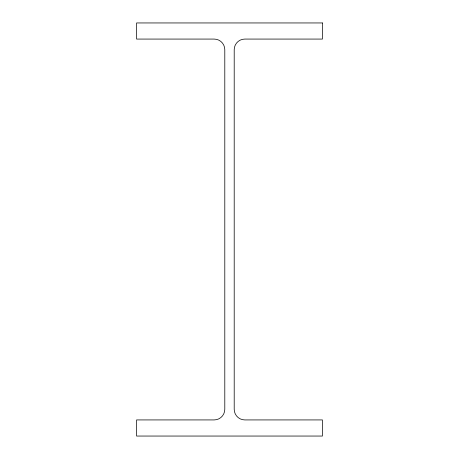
<?xml version="1.0" encoding="UTF-8"?>
<svg xmlns="http://www.w3.org/2000/svg" width="459" height="459" viewBox="0 0 459 459"><rect width="100%" height="100%" fill="white"/><g stroke="black" fill="none" stroke-linecap="round" stroke-linejoin="round"><path stroke-width="0.69" d="M322.419 22.95L136.581 22.95L136.581 39.072L214.164 39.072A10.637 10.637 0 0 1 224.795 49.704L224.795 409.296A10.637 10.637 0 0 1 214.164 419.928L136.581 419.928L136.581 436.05L322.419 436.05L322.419 419.928L244.836 419.928A10.637 10.637 0 0 1 234.205 409.296L234.205 49.704A10.637 10.637 0 0 1 244.836 39.072L322.419 39.072L322.419 22.95"/></g></svg>
